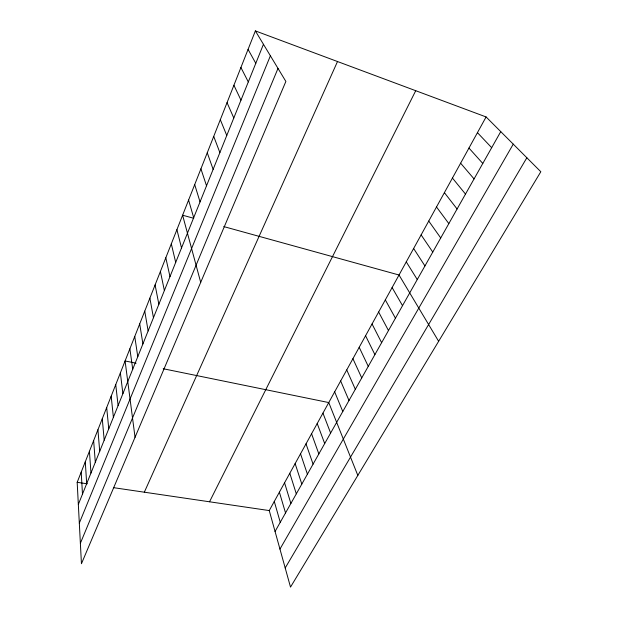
<?xml version="1.0" encoding="UTF-8"?>
<svg xmlns="http://www.w3.org/2000/svg" width="618" height="618" viewBox="0 0 618 618"><rect width="100%" height="100%" fill="white"/><g stroke="black" fill="none" stroke-linecap="round" stroke-linejoin="round"><path stroke-width="0.93" d="M255.365 30.9L285.871 81.452L81.445 563.716L77.18 482.31L255.365 30.9L486.096 116.949L540.82 171.742L290.514 587.1L269.255 510.576L486.096 116.949M78.339 504.427L263.446 44.287M79.32 523.106L270.39 55.798M80.379 543.245L278 68.413M144.334 492.191L337.505 61.537M209.533 501.785L415.729 90.707M275.064 531.488L500.75 131.626M279.954 549.078L513.249 144.141M285.199 567.973L526.853 157.768M77.18 482.31L87.269 483.801M113.473 487.656L269.255 510.576M136.099 363.199L125.083 360.951L135.041 437.297M163.214 368.737L328.761 402.565L357.822 475.404M193.72 218.278L182.611 215.211L200.703 282.38M223.755 226.582L399.027 275.01L438.641 341.306M477.444 132.654L491.681 147.687M468.954 148.065L482.789 163.446M460.619 163.191L474.06 178.911M452.438 178.054L465.493 194.091M444.396 192.646L457.088 208.984M436.501 206.976L448.83 223.608M428.745 221.059L440.727 237.969M421.121 234.902L432.762 252.074M413.627 248.498L424.945 265.925M406.265 261.87L417.266 279.537M392.113 287.548L402.519 305.663M248.065 49.394L255.79 63.306M385.315 299.885L395.443 318.208M378.633 312.028L388.475 330.545M240.912 67.509L248.305 81.924M372.051 323.979L381.63 342.681M365.57 335.736L374.887 354.616M359.197 347.308L368.258 366.358M233.905 85.253L240.974 100.147M352.917 358.703L361.739 377.922M346.737 369.927L355.319 389.294M227.045 102.65L233.797 117.992M340.649 380.974L349 400.487M334.662 391.851L342.781 411.511M220.317 119.691L226.767 135.466M322.944 413.118L330.622 433.04M213.72 136.393L219.877 152.584M317.212 423.515L324.689 443.562M311.572 433.759L318.842 453.921M207.262 152.777L213.133 169.355M306.01 443.855L313.079 464.126M300.533 453.797L307.409 474.184M200.92 168.838L206.52 185.794M295.134 463.6L301.816 484.087M289.811 473.264L296.308 493.844M194.701 184.589L200.039 201.901M284.558 482.789L290.885 503.461M279.39 492.183L285.531 512.94M188.598 200.047L193.689 217.698M274.284 501.445L280.263 522.28M176.91 229.657L181.522 247.934M171.31 243.847L175.697 262.411M165.809 257.783L169.981 276.617M160.402 271.472L164.373 290.568M155.095 284.929L158.857 304.265M149.88 298.146L153.449 317.722M144.751 311.14L148.127 330.939M139.707 323.909L142.905 343.925M134.755 336.462L137.775 356.686M129.88 348.807L132.731 369.224M120.371 372.893L122.897 393.666M115.736 384.635L118.108 405.578M111.178 396.192L113.388 417.289M106.69 407.563L108.76 428.815M102.271 418.749L104.195 440.147M97.922 429.765L99.714 451.295M93.642 440.603L95.303 462.264M89.432 451.271L90.962 473.056M85.284 461.777L86.682 483.678M81.205 472.129L82.48 494.13"/></g></svg>
